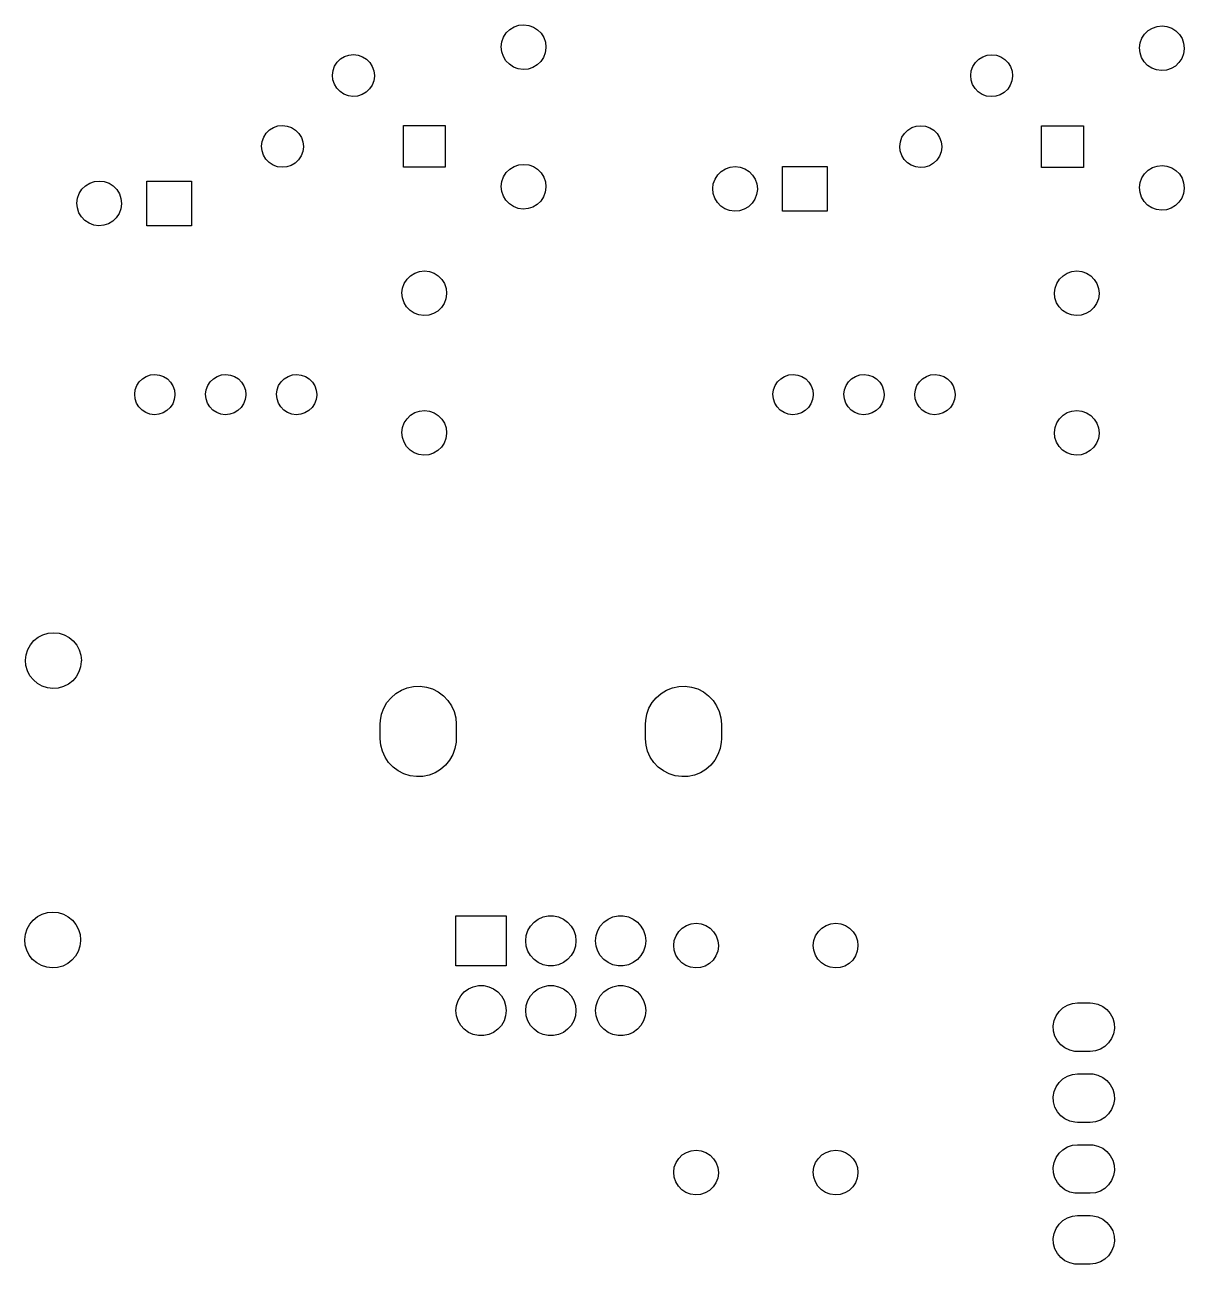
# Model space of a CAD drawing. Extents: x 87 to 132, y -228 to -49.
# Drawn here: x 90.34 to 131.86, y -184.38 to -139.99 of the extents above; entities that cross this region are included whole.
import ezdxf

# ---------------------------------------------------------------- set-up
doc = ezdxf.new("R2010")
doc.units = 0
doc.layers.add('BLACK', color=7, linetype='CONTINUOUS')

msp = doc.modelspace()

# ---------------------------------------------------------------- linework, layer by layer
at = {"layer": 'BLACK', "linetype": 'CONTINUOUS'}
for p, q in [((107.487, -140.432), (107.584, -140.282)), ((107.584, -140.282), (107.711, -140.158)), ((107.711, -140.158), (107.863, -140.064)), ((107.863, -140.064), (108.032, -140.007)), ((108.032, -140.007), (108.21, -139.988)), ((108.21, -139.988), (108.387, -140.009)), ((108.387, -140.009), (108.555, -140.069)), ((108.555, -140.069), (108.705, -140.165)), ((108.705, -140.165), (108.831, -140.291)), ((108.831, -140.291), (108.925, -140.442)), ((130.444, -140.322), (130.571, -140.198)), ((130.571, -140.198), (130.723, -140.104)), ((130.723, -140.104), (130.892, -140.047)), ((130.892, -140.047), (131.07, -140.028)), ((131.07, -140.028), (131.247, -140.049)), ((131.247, -140.049), (131.415, -140.109)), ((131.415, -140.109), (131.565, -140.205)), ((131.565, -140.205), (131.691, -140.331)), ((107.404, -140.777), (107.426, -140.6)), ((107.426, -140.6), (107.487, -140.432)), ((108.925, -140.442), (108.984, -140.611)), ((108.984, -140.611), (109.004, -140.788)), ((130.264, -140.817), (130.286, -140.64)), ((130.286, -140.64), (130.347, -140.472)), ((130.347, -140.472), (130.444, -140.322)), ((131.691, -140.331), (131.785, -140.482)), ((131.785, -140.482), (131.844, -140.651)), ((131.844, -140.651), (131.864, -140.828)), ((101.646, -141.213), (101.789, -141.125)), ((101.789, -141.125), (101.947, -141.071)), ((101.947, -141.071), (102.113, -141.054)), ((102.113, -141.054), (102.279, -141.074)), ((102.279, -141.074), (102.437, -141.13)), ((102.437, -141.13), (102.578, -141.219)), ((107.421, -140.954), (107.404, -140.777)), ((107.478, -141.124), (107.421, -140.954)), ((107.57, -141.276), (107.478, -141.124)), ((108.916, -141.154), (108.817, -141.302)), ((108.979, -140.987), (108.916, -141.154)), ((109.004, -140.81), (108.979, -140.987)), ((109.004, -140.788), (109.004, -140.81)), ((124.506, -141.221), (124.649, -141.133)), ((124.649, -141.133), (124.807, -141.079)), ((124.807, -141.079), (124.973, -141.062)), ((124.973, -141.062), (125.139, -141.082)), ((125.139, -141.082), (125.297, -141.138)), ((125.297, -141.138), (125.438, -141.227)), ((130.281, -140.994), (130.264, -140.817)), ((130.338, -141.164), (130.281, -140.994)), ((130.43, -141.316), (130.338, -141.164)), ((131.839, -141.027), (131.776, -141.194)), ((131.864, -140.85), (131.839, -141.027)), ((131.864, -140.828), (131.864, -140.85)), ((101.379, -141.628), (101.436, -141.471)), ((101.436, -141.471), (101.527, -141.33)), ((101.527, -141.33), (101.646, -141.213)), ((102.578, -141.219), (102.696, -141.338)), ((102.696, -141.338), (102.784, -141.48)), ((102.784, -141.48), (102.839, -141.638)), ((107.694, -141.404), (107.57, -141.276)), ((107.843, -141.502), (107.694, -141.404)), ((108.01, -141.564), (107.843, -141.502)), ((108.187, -141.588), (108.01, -141.564)), ((108.365, -141.572), (108.187, -141.588)), ((108.534, -141.517), (108.365, -141.572)), ((108.688, -141.425), (108.534, -141.517)), ((108.817, -141.302), (108.688, -141.425)), ((124.239, -141.636), (124.296, -141.479)), ((124.296, -141.479), (124.387, -141.338)), ((124.387, -141.338), (124.506, -141.221)), ((125.438, -141.227), (125.556, -141.346)), ((125.556, -141.346), (125.644, -141.488)), ((125.644, -141.488), (125.699, -141.646)), ((130.554, -141.444), (130.43, -141.316)), ((130.703, -141.542), (130.554, -141.444)), ((130.87, -141.604), (130.703, -141.542)), ((131.047, -141.628), (130.87, -141.604)), ((131.225, -141.612), (131.047, -141.628)), ((131.394, -141.557), (131.225, -141.612)), ((131.548, -141.465), (131.394, -141.557)), ((131.677, -141.342), (131.548, -141.465)), ((131.776, -141.194), (131.677, -141.342)), ((101.358, -141.794), (101.379, -141.628)), ((101.374, -141.96), (101.358, -141.794)), ((101.427, -142.119), (101.374, -141.96)), ((102.834, -141.991), (102.775, -142.147)), ((102.858, -141.825), (102.834, -141.991)), ((102.839, -141.638), (102.858, -141.804)), ((102.858, -141.804), (102.858, -141.825)), ((124.218, -141.802), (124.239, -141.636)), ((124.234, -141.968), (124.218, -141.802)), ((124.287, -142.127), (124.234, -141.968)), ((125.694, -141.999), (125.635, -142.155)), ((125.718, -141.833), (125.694, -141.999)), ((125.699, -141.646), (125.718, -141.812)), ((125.718, -141.812), (125.718, -141.833)), ((101.514, -142.262), (101.427, -142.119)), ((101.63, -142.382), (101.514, -142.262)), ((101.77, -142.473), (101.63, -142.382)), ((101.927, -142.532), (101.77, -142.473)), ((102.418, -142.487), (102.259, -142.539)), ((102.561, -142.401), (102.418, -142.487)), ((102.683, -142.286), (102.561, -142.401)), ((102.775, -142.147), (102.683, -142.286)), ((124.374, -142.27), (124.287, -142.127)), ((124.49, -142.39), (124.374, -142.27)), ((124.63, -142.481), (124.49, -142.39)), ((124.787, -142.54), (124.63, -142.481)), ((125.278, -142.495), (125.119, -142.547)), ((125.421, -142.409), (125.278, -142.495)), ((125.543, -142.294), (125.421, -142.409)), ((125.635, -142.155), (125.543, -142.294)), ((102.092, -142.554), (101.927, -142.532)), ((102.259, -142.539), (102.092, -142.554)), ((124.952, -142.562), (124.787, -142.54)), ((125.119, -142.547), (124.952, -142.562)), ((98.9868, -143.87), (99.1063, -143.753)), ((99.1063, -143.753), (99.2487, -143.665)), ((99.2487, -143.665), (99.4069, -143.611)), ((99.4069, -143.611), (99.5732, -143.594)), ((99.5732, -143.594), (99.7393, -143.614)), ((99.7393, -143.614), (99.8968, -143.67)), ((99.8968, -143.67), (100.038, -143.759)), ((100.038, -143.759), (100.156, -143.878)), ((103.898, -145.094), (103.898, -143.594)), ((103.898, -143.594), (105.398, -143.594)), ((105.398, -143.594), (105.398, -145.094)), ((121.847, -143.878), (121.966, -143.761)), ((121.966, -143.761), (122.109, -143.673)), ((122.109, -143.673), (122.267, -143.619)), ((122.267, -143.619), (122.433, -143.602)), ((122.433, -143.602), (122.599, -143.622)), ((122.599, -143.622), (122.757, -143.678)), ((122.757, -143.678), (122.898, -143.767)), ((122.898, -143.767), (123.016, -143.886)), ((126.758, -145.102), (126.758, -143.602)), ((126.758, -143.602), (128.258, -143.602)), ((128.258, -143.602), (128.258, -145.102)), ((98.8181, -144.334), (98.839, -144.168)), ((98.839, -144.168), (98.8962, -144.011)), ((98.8962, -144.011), (98.9868, -143.87)), ((100.156, -143.878), (100.244, -144.02)), ((100.244, -144.02), (100.299, -144.178)), ((100.299, -144.178), (100.318, -144.344)), ((121.678, -144.342), (121.699, -144.176)), ((121.699, -144.176), (121.756, -144.019)), ((121.756, -144.019), (121.847, -143.878)), ((123.016, -143.886), (123.104, -144.028)), ((123.104, -144.028), (123.159, -144.186)), ((123.159, -144.186), (123.178, -144.352)), ((98.8344, -144.5), (98.8181, -144.334)), ((98.8872, -144.659), (98.8344, -144.5)), ((98.9738, -144.802), (98.8872, -144.659)), ((100.235, -144.687), (100.143, -144.826)), ((100.294, -144.531), (100.235, -144.687)), ((100.318, -144.365), (100.294, -144.531)), ((100.318, -144.344), (100.318, -144.365)), ((121.694, -144.508), (121.678, -144.342)), ((121.747, -144.667), (121.694, -144.508)), ((121.834, -144.81), (121.747, -144.667)), ((123.095, -144.695), (123.003, -144.834)), ((123.154, -144.539), (123.095, -144.695)), ((123.178, -144.373), (123.154, -144.539)), ((123.178, -144.352), (123.178, -144.373)), ((99.0899, -144.922), (98.9738, -144.802)), ((99.2298, -145.013), (99.0899, -144.922)), ((99.3866, -145.072), (99.2298, -145.013)), ((99.5523, -145.094), (99.3866, -145.072)), ((99.7188, -145.079), (99.5523, -145.094)), ((99.8778, -145.027), (99.7188, -145.079)), ((100.021, -144.941), (99.8778, -145.027)), ((100.143, -144.826), (100.021, -144.941)), ((105.398, -145.094), (103.898, -145.094)), ((107.584, -145.282), (107.711, -145.158)), ((107.711, -145.158), (107.863, -145.064)), ((107.863, -145.064), (108.032, -145.007)), ((108.032, -145.007), (108.21, -144.988)), ((108.21, -144.988), (108.387, -145.009)), ((108.387, -145.009), (108.555, -145.069)), ((108.555, -145.069), (108.705, -145.165)), ((108.705, -145.165), (108.831, -145.291)), ((115.284, -145.238), (115.436, -145.144)), ((115.436, -145.144), (115.605, -145.087)), ((115.605, -145.087), (115.782, -145.068)), ((115.782, -145.068), (115.959, -145.089)), ((115.959, -145.089), (116.127, -145.149)), ((116.127, -145.149), (116.278, -145.245)), ((117.476, -146.668), (117.476, -145.068)), ((117.476, -145.068), (119.076, -145.068)), ((119.076, -145.068), (119.076, -146.668)), ((121.95, -144.93), (121.834, -144.81)), ((122.09, -145.021), (121.95, -144.93)), ((122.247, -145.08), (122.09, -145.021)), ((122.412, -145.102), (122.247, -145.08)), ((122.579, -145.087), (122.412, -145.102)), ((122.738, -145.035), (122.579, -145.087)), ((122.881, -144.949), (122.738, -145.035)), ((123.003, -144.834), (122.881, -144.949)), ((128.258, -145.102), (126.758, -145.102)), ((130.571, -145.198), (130.723, -145.104)), ((130.723, -145.104), (130.892, -145.047)), ((130.892, -145.047), (131.07, -145.028)), ((131.07, -145.028), (131.247, -145.049)), ((131.247, -145.049), (131.415, -145.109)), ((131.415, -145.109), (131.565, -145.205)), ((92.6634, -145.66), (92.8322, -145.603)), ((92.8322, -145.603), (93.0096, -145.584)), ((93.0096, -145.584), (93.1867, -145.605)), ((93.1867, -145.605), (93.3547, -145.665)), ((94.704, -147.184), (94.704, -145.584)), ((94.704, -145.584), (96.304, -145.584)), ((96.304, -145.584), (96.304, -147.184)), ((107.404, -145.777), (107.426, -145.6)), ((107.426, -145.6), (107.487, -145.432)), ((107.487, -145.432), (107.584, -145.282)), ((108.831, -145.291), (108.925, -145.442)), ((108.925, -145.442), (108.984, -145.611)), ((108.984, -145.611), (109.004, -145.788)), ((114.999, -145.68), (115.06, -145.512)), ((115.06, -145.512), (115.156, -145.362)), ((115.156, -145.362), (115.284, -145.238)), ((116.278, -145.245), (116.403, -145.371)), ((116.403, -145.371), (116.498, -145.522)), ((116.498, -145.522), (116.556, -145.691)), ((130.286, -145.64), (130.347, -145.472)), ((130.347, -145.472), (130.444, -145.322)), ((130.444, -145.322), (130.571, -145.198)), ((131.565, -145.205), (131.691, -145.331)), ((131.691, -145.331), (131.785, -145.482)), ((131.785, -145.482), (131.844, -145.651)), ((92.2264, -146.196), (92.2874, -146.028)), ((92.2874, -146.028), (92.384, -145.878)), ((92.384, -145.878), (92.5115, -145.754)), ((92.5115, -145.754), (92.6634, -145.66)), ((93.3547, -145.665), (93.5053, -145.761)), ((93.5053, -145.761), (93.631, -145.887)), ((93.631, -145.887), (93.7255, -146.038)), ((93.7255, -146.038), (93.7841, -146.207)), ((107.421, -145.954), (107.404, -145.777)), ((107.478, -146.124), (107.421, -145.954)), ((108.979, -145.987), (108.916, -146.154)), ((109.004, -145.81), (108.979, -145.987)), ((109.004, -145.788), (109.004, -145.81)), ((114.976, -145.857), (114.999, -145.68)), ((114.994, -146.034), (114.976, -145.857)), ((115.05, -146.204), (114.994, -146.034)), ((116.576, -145.89), (116.551, -146.067)), ((116.556, -145.691), (116.576, -145.868)), ((116.576, -145.868), (116.576, -145.89)), ((130.264, -145.817), (130.286, -145.64)), ((130.281, -145.994), (130.264, -145.817)), ((130.338, -146.164), (130.281, -145.994)), ((131.839, -146.027), (131.776, -146.194)), ((131.864, -145.85), (131.839, -146.027)), ((131.844, -145.651), (131.864, -145.828)), ((131.864, -145.828), (131.864, -145.85)), ((92.2041, -146.373), (92.2264, -146.196)), ((92.2215, -146.55), (92.2041, -146.373)), ((93.8037, -146.406), (93.7789, -146.583)), ((93.7841, -146.207), (93.804, -146.384)), ((93.804, -146.384), (93.8037, -146.406)), ((107.57, -146.276), (107.478, -146.124)), ((107.694, -146.404), (107.57, -146.276)), ((107.843, -146.502), (107.694, -146.404)), ((108.01, -146.564), (107.843, -146.502)), ((108.688, -146.425), (108.534, -146.517)), ((108.817, -146.302), (108.688, -146.425)), ((108.916, -146.154), (108.817, -146.302)), ((115.143, -146.356), (115.05, -146.204)), ((115.266, -146.484), (115.143, -146.356)), ((115.416, -146.582), (115.266, -146.484)), ((116.26, -146.505), (116.107, -146.597)), ((116.389, -146.382), (116.26, -146.505)), ((116.488, -146.234), (116.389, -146.382)), ((116.551, -146.067), (116.488, -146.234)), ((130.43, -146.316), (130.338, -146.164)), ((130.554, -146.444), (130.43, -146.316)), ((130.703, -146.542), (130.554, -146.444)), ((131.548, -146.465), (131.394, -146.557)), ((131.677, -146.342), (131.548, -146.465)), ((131.776, -146.194), (131.677, -146.342)), ((92.2778, -146.72), (92.2215, -146.55)), ((92.3702, -146.872), (92.2778, -146.72)), ((92.4941, -147), (92.3702, -146.872)), ((93.6168, -146.898), (93.4877, -147.021)), ((93.7155, -146.75), (93.6168, -146.898)), ((93.7789, -146.583), (93.7155, -146.75)), ((108.187, -146.588), (108.01, -146.564)), ((108.365, -146.572), (108.187, -146.588)), ((108.534, -146.517), (108.365, -146.572)), ((115.583, -146.644), (115.416, -146.582)), ((115.76, -146.668), (115.583, -146.644)), ((115.937, -146.652), (115.76, -146.668)), ((116.107, -146.597), (115.937, -146.652)), ((119.076, -146.668), (117.476, -146.668)), ((130.87, -146.604), (130.703, -146.542)), ((131.047, -146.628), (130.87, -146.604)), ((131.225, -146.612), (131.047, -146.628)), ((131.394, -146.557), (131.225, -146.612)), ((92.6433, -147.098), (92.4941, -147)), ((92.8105, -147.16), (92.6433, -147.098)), ((92.9872, -147.184), (92.8105, -147.16)), ((93.1649, -147.168), (92.9872, -147.184)), ((93.3345, -147.113), (93.1649, -147.168)), ((93.4877, -147.021), (93.3345, -147.113)), ((96.304, -147.184), (94.704, -147.184)), ((103.931, -149.25), (104.028, -149.1)), ((104.028, -149.1), (104.155, -148.976)), ((104.155, -148.976), (104.307, -148.882)), ((104.307, -148.882), (104.476, -148.825)), ((104.476, -148.825), (104.654, -148.806)), ((104.654, -148.806), (104.831, -148.827)), ((104.831, -148.827), (104.999, -148.887)), ((104.999, -148.887), (105.149, -148.983)), ((105.149, -148.983), (105.275, -149.109)), ((105.275, -149.109), (105.369, -149.26)), ((127.299, -149.25), (127.396, -149.1)), ((127.396, -149.1), (127.523, -148.976)), ((127.523, -148.976), (127.675, -148.882)), ((127.675, -148.882), (127.844, -148.825)), ((127.844, -148.825), (128.022, -148.806)), ((128.022, -148.806), (128.199, -148.827)), ((128.199, -148.827), (128.367, -148.887)), ((128.367, -148.887), (128.517, -148.983)), ((128.517, -148.983), (128.643, -149.109)), ((128.643, -149.109), (128.737, -149.26)), ((103.848, -149.595), (103.87, -149.418)), ((103.865, -149.772), (103.848, -149.595)), ((103.87, -149.418), (103.931, -149.25)), ((105.369, -149.26), (105.428, -149.429)), ((105.428, -149.429), (105.448, -149.606)), ((105.448, -149.606), (105.448, -149.628)), ((127.216, -149.595), (127.238, -149.418)), ((127.233, -149.772), (127.216, -149.595)), ((127.238, -149.418), (127.299, -149.25)), ((128.737, -149.26), (128.796, -149.429)), ((128.796, -149.429), (128.816, -149.606)), ((128.816, -149.606), (128.816, -149.628)), ((103.922, -149.942), (103.865, -149.772)), ((104.014, -150.094), (103.922, -149.942)), ((105.36, -149.972), (105.261, -150.12)), ((105.423, -149.805), (105.36, -149.972)), ((105.448, -149.628), (105.423, -149.805)), ((127.29, -149.942), (127.233, -149.772)), ((127.382, -150.094), (127.29, -149.942)), ((128.728, -149.972), (128.629, -150.12)), ((128.791, -149.805), (128.728, -149.972)), ((128.816, -149.628), (128.791, -149.805)), ((104.138, -150.222), (104.014, -150.094)), ((104.287, -150.32), (104.138, -150.222)), ((104.454, -150.382), (104.287, -150.32)), ((104.631, -150.406), (104.454, -150.382)), ((104.809, -150.39), (104.631, -150.406)), ((104.978, -150.335), (104.809, -150.39)), ((105.132, -150.243), (104.978, -150.335)), ((105.261, -150.12), (105.132, -150.243)), ((127.506, -150.222), (127.382, -150.094)), ((127.655, -150.32), (127.506, -150.222)), ((127.822, -150.382), (127.655, -150.32)), ((127.999, -150.406), (127.822, -150.382)), ((128.177, -150.39), (127.999, -150.406)), ((128.346, -150.335), (128.177, -150.39)), ((128.5, -150.243), (128.346, -150.335)), ((128.629, -150.12), (128.5, -150.243)), ((94.438, -152.779), (94.5527, -152.667)), ((94.5527, -152.667), (94.6894, -152.583)), ((94.6894, -152.583), (94.8414, -152.531)), ((94.8414, -152.531), (95.001, -152.514)), ((95.001, -152.514), (95.1604, -152.533)), ((95.1604, -152.533), (95.3116, -152.587)), ((95.3116, -152.587), (95.4472, -152.673)), ((95.4472, -152.673), (95.5603, -152.787)), ((96.978, -152.779), (97.0927, -152.667)), ((97.0927, -152.667), (97.2294, -152.583)), ((97.2294, -152.583), (97.3814, -152.531)), ((97.3814, -152.531), (97.541, -152.514)), ((97.541, -152.514), (97.7004, -152.533)), ((97.7004, -152.533), (97.8516, -152.587)), ((97.8516, -152.587), (97.9872, -152.673)), ((97.9872, -152.673), (98.1003, -152.787)), ((99.518, -152.779), (99.6327, -152.667)), ((99.6327, -152.667), (99.7694, -152.583)), ((99.7694, -152.583), (99.9214, -152.531)), ((99.9214, -152.531), (100.081, -152.514)), ((100.081, -152.514), (100.24, -152.533)), ((100.24, -152.533), (100.392, -152.587)), ((100.392, -152.587), (100.527, -152.673)), ((100.527, -152.673), (100.64, -152.787)), ((117.298, -152.779), (117.413, -152.667)), ((117.413, -152.667), (117.549, -152.583)), ((117.549, -152.583), (117.701, -152.531)), ((117.701, -152.531), (117.861, -152.514)), ((117.861, -152.514), (118.02, -152.533)), ((118.02, -152.533), (118.172, -152.587)), ((118.172, -152.587), (118.307, -152.673)), ((118.307, -152.673), (118.42, -152.787)), ((119.838, -152.779), (119.953, -152.667)), ((119.953, -152.667), (120.089, -152.583)), ((120.089, -152.583), (120.241, -152.531)), ((120.241, -152.531), (120.401, -152.514)), ((120.401, -152.514), (120.56, -152.533)), ((120.56, -152.533), (120.712, -152.587)), ((120.712, -152.587), (120.847, -152.673)), ((120.847, -152.673), (120.96, -152.787)), ((122.378, -152.779), (122.493, -152.667)), ((122.493, -152.667), (122.629, -152.583)), ((122.629, -152.583), (122.781, -152.531)), ((122.781, -152.531), (122.941, -152.514)), ((122.941, -152.514), (123.1, -152.533)), ((123.1, -152.533), (123.252, -152.587)), ((123.252, -152.587), (123.387, -152.673)), ((123.387, -152.673), (123.5, -152.787)), ((94.2761, -153.224), (94.2962, -153.065)), ((94.2962, -153.065), (94.3511, -152.914)), ((94.3511, -152.914), (94.438, -152.779)), ((95.5603, -152.787), (95.6453, -152.923)), ((95.6453, -152.923), (95.6981, -153.074)), ((95.6981, -153.074), (95.716, -153.234)), ((96.8161, -153.224), (96.8362, -153.065)), ((96.8362, -153.065), (96.8911, -152.914)), ((96.8911, -152.914), (96.978, -152.779)), ((98.1003, -152.787), (98.1853, -152.923)), ((98.1853, -152.923), (98.2381, -153.074)), ((98.2381, -153.074), (98.256, -153.234)), ((99.3561, -153.224), (99.3762, -153.065)), ((99.3762, -153.065), (99.4311, -152.914)), ((99.4311, -152.914), (99.518, -152.779)), ((100.64, -152.787), (100.725, -152.923)), ((100.725, -152.923), (100.778, -153.074)), ((100.778, -153.074), (100.796, -153.234)), ((117.136, -153.224), (117.156, -153.065)), ((117.156, -153.065), (117.211, -152.914)), ((117.211, -152.914), (117.298, -152.779)), ((118.42, -152.787), (118.505, -152.923)), ((118.505, -152.923), (118.558, -153.074)), ((118.558, -153.074), (118.576, -153.234)), ((119.676, -153.224), (119.696, -153.065)), ((119.696, -153.065), (119.751, -152.914)), ((119.751, -152.914), (119.838, -152.779)), ((120.96, -152.787), (121.045, -152.923)), ((121.045, -152.923), (121.098, -153.074)), ((121.098, -153.074), (121.116, -153.234)), ((122.216, -153.224), (122.236, -153.065)), ((122.236, -153.065), (122.291, -152.914)), ((122.291, -152.914), (122.378, -152.779)), ((123.5, -152.787), (123.585, -152.923)), ((123.585, -152.923), (123.638, -153.074)), ((123.638, -153.074), (123.656, -153.234)), ((94.2917, -153.384), (94.2761, -153.224)), ((94.3424, -153.536), (94.2917, -153.384)), ((94.4256, -153.673), (94.3424, -153.536)), ((95.6364, -153.563), (95.5476, -153.697)), ((95.6934, -153.413), (95.6364, -153.563)), ((95.7157, -153.254), (95.6934, -153.413)), ((95.716, -153.234), (95.7157, -153.254)), ((96.8317, -153.384), (96.8161, -153.224)), ((96.8824, -153.536), (96.8317, -153.384)), ((96.9656, -153.673), (96.8824, -153.536)), ((98.1764, -153.563), (98.0876, -153.697)), ((98.2334, -153.413), (98.1764, -153.563)), ((98.2557, -153.254), (98.2334, -153.413)), ((98.256, -153.234), (98.2557, -153.254)), ((99.3717, -153.384), (99.3561, -153.224)), ((99.4224, -153.536), (99.3717, -153.384)), ((99.5056, -153.673), (99.4224, -153.536)), ((100.716, -153.563), (100.628, -153.697)), ((100.773, -153.413), (100.716, -153.563)), ((100.796, -153.254), (100.773, -153.413)), ((100.796, -153.234), (100.796, -153.254)), ((117.152, -153.384), (117.136, -153.224)), ((117.202, -153.536), (117.152, -153.384)), ((117.286, -153.673), (117.202, -153.536)), ((118.496, -153.563), (118.408, -153.697)), ((118.553, -153.413), (118.496, -153.563)), ((118.576, -153.254), (118.553, -153.413)), ((118.576, -153.234), (118.576, -153.254)), ((119.692, -153.384), (119.676, -153.224)), ((119.742, -153.536), (119.692, -153.384)), ((119.826, -153.673), (119.742, -153.536)), ((121.036, -153.563), (120.948, -153.697)), ((121.093, -153.413), (121.036, -153.563)), ((121.116, -153.254), (121.093, -153.413)), ((121.116, -153.234), (121.116, -153.254)), ((122.232, -153.384), (122.216, -153.224)), ((122.282, -153.536), (122.232, -153.384)), ((122.366, -153.673), (122.282, -153.536)), ((123.576, -153.563), (123.488, -153.697)), ((123.633, -153.413), (123.576, -153.563)), ((123.656, -153.254), (123.633, -153.413)), ((123.656, -153.234), (123.656, -153.254)), ((94.5371, -153.789), (94.4256, -153.673)), ((94.6714, -153.877), (94.5371, -153.789)), ((94.8218, -153.933), (94.6714, -153.877)), ((94.9809, -153.954), (94.8218, -153.933)), ((95.1408, -153.939), (94.9809, -153.954)), ((95.2934, -153.89), (95.1408, -153.939)), ((95.4313, -153.808), (95.2934, -153.89)), ((95.5476, -153.697), (95.4313, -153.808)), ((97.0771, -153.789), (96.9656, -153.673)), ((97.2114, -153.877), (97.0771, -153.789)), ((97.3618, -153.933), (97.2114, -153.877)), ((97.5209, -153.954), (97.3618, -153.933)), ((97.6808, -153.939), (97.5209, -153.954)), ((97.8334, -153.89), (97.6808, -153.939)), ((97.9713, -153.808), (97.8334, -153.89)), ((98.0876, -153.697), (97.9713, -153.808)), ((99.6171, -153.789), (99.5056, -153.673)), ((99.7514, -153.877), (99.6171, -153.789)), ((99.9018, -153.933), (99.7514, -153.877)), ((100.061, -153.954), (99.9018, -153.933)), ((100.221, -153.939), (100.061, -153.954)), ((100.373, -153.89), (100.221, -153.939)), ((100.511, -153.808), (100.373, -153.89)), ((100.628, -153.697), (100.511, -153.808)), ((104.028, -154.1), (104.155, -153.976)), ((104.155, -153.976), (104.307, -153.882)), ((104.307, -153.882), (104.476, -153.825)), ((104.476, -153.825), (104.654, -153.806)), ((104.654, -153.806), (104.831, -153.827)), ((104.831, -153.827), (104.999, -153.887)), ((104.999, -153.887), (105.149, -153.983)), ((105.149, -153.983), (105.275, -154.109)), ((117.397, -153.789), (117.286, -153.673)), ((117.531, -153.877), (117.397, -153.789)), ((117.682, -153.933), (117.531, -153.877)), ((117.841, -153.954), (117.682, -153.933)), ((118.001, -153.939), (117.841, -153.954)), ((118.153, -153.89), (118.001, -153.939)), ((118.291, -153.808), (118.153, -153.89)), ((118.408, -153.697), (118.291, -153.808)), ((119.937, -153.789), (119.826, -153.673)), ((120.071, -153.877), (119.937, -153.789)), ((120.222, -153.933), (120.071, -153.877)), ((120.381, -153.954), (120.222, -153.933)), ((120.541, -153.939), (120.381, -153.954)), ((120.693, -153.89), (120.541, -153.939)), ((120.831, -153.808), (120.693, -153.89)), ((120.948, -153.697), (120.831, -153.808)), ((122.477, -153.789), (122.366, -153.673)), ((122.611, -153.877), (122.477, -153.789)), ((122.762, -153.933), (122.611, -153.877)), ((122.921, -153.954), (122.762, -153.933)), ((123.081, -153.939), (122.921, -153.954)), ((123.233, -153.89), (123.081, -153.939)), ((123.371, -153.808), (123.233, -153.89)), ((123.488, -153.697), (123.371, -153.808)), ((127.396, -154.1), (127.523, -153.976)), ((127.523, -153.976), (127.675, -153.882)), ((127.675, -153.882), (127.844, -153.825)), ((127.844, -153.825), (128.022, -153.806)), ((128.022, -153.806), (128.199, -153.827)), ((128.199, -153.827), (128.367, -153.887)), ((128.367, -153.887), (128.517, -153.983)), ((128.517, -153.983), (128.643, -154.109)), ((103.848, -154.595), (103.87, -154.418)), ((103.87, -154.418), (103.931, -154.25)), ((103.931, -154.25), (104.028, -154.1)), ((105.275, -154.109), (105.369, -154.26)), ((105.369, -154.26), (105.428, -154.429)), ((105.428, -154.429), (105.448, -154.606)), ((127.216, -154.595), (127.238, -154.418)), ((127.238, -154.418), (127.299, -154.25)), ((127.299, -154.25), (127.396, -154.1)), ((128.643, -154.109), (128.737, -154.26)), ((128.737, -154.26), (128.796, -154.429)), ((128.796, -154.429), (128.816, -154.606)), ((103.865, -154.772), (103.848, -154.595)), ((103.922, -154.942), (103.865, -154.772)), ((104.014, -155.094), (103.922, -154.942)), ((105.423, -154.805), (105.36, -154.972)), ((105.448, -154.628), (105.423, -154.805)), ((105.448, -154.606), (105.448, -154.628)), ((127.233, -154.772), (127.216, -154.595)), ((127.29, -154.942), (127.233, -154.772)), ((127.382, -155.094), (127.29, -154.942)), ((128.791, -154.805), (128.728, -154.972)), ((128.816, -154.628), (128.791, -154.805)), ((128.816, -154.606), (128.816, -154.628)), ((104.138, -155.222), (104.014, -155.094)), ((104.287, -155.32), (104.138, -155.222)), ((104.454, -155.382), (104.287, -155.32)), ((104.631, -155.406), (104.454, -155.382)), ((104.978, -155.335), (104.809, -155.39)), ((105.132, -155.243), (104.978, -155.335)), ((105.261, -155.12), (105.132, -155.243)), ((105.36, -154.972), (105.261, -155.12)), ((127.506, -155.222), (127.382, -155.094)), ((127.655, -155.32), (127.506, -155.222)), ((127.822, -155.382), (127.655, -155.32)), ((127.999, -155.406), (127.822, -155.382)), ((128.346, -155.335), (128.177, -155.39)), ((128.5, -155.243), (128.346, -155.335)), ((128.629, -155.12), (128.5, -155.243)), ((128.728, -154.972), (128.629, -155.12)), ((104.809, -155.39), (104.631, -155.406)), ((128.177, -155.39), (127.999, -155.406)), ((90.5387, -162.198), (90.6641, -162.049)), ((90.6641, -162.049), (90.8162, -161.926)), ((90.8162, -161.926), (90.9892, -161.836)), ((90.9892, -161.836), (91.1764, -161.781)), ((91.1764, -161.781), (91.3708, -161.763)), ((91.3708, -161.763), (91.5649, -161.784)), ((91.5649, -161.784), (91.7513, -161.841)), ((91.7513, -161.841), (91.923, -161.934)), ((91.923, -161.934), (92.0734, -162.059)), ((90.3857, -162.555), (90.4447, -162.369)), ((90.4447, -162.369), (90.5387, -162.198)), ((92.0734, -162.059), (92.1967, -162.21)), ((92.1967, -162.21), (92.2883, -162.382)), ((92.2883, -162.382), (92.3448, -162.569)), ((90.3639, -162.749), (90.3857, -162.555)), ((90.3802, -162.944), (90.3639, -162.749)), ((92.3634, -162.791), (92.3389, -162.985)), ((92.3448, -162.569), (92.3638, -162.763)), ((92.3638, -162.763), (92.3634, -162.791)), ((90.434, -163.131), (90.3802, -162.944)), ((90.5232, -163.305), (90.434, -163.131)), ((90.6445, -163.458), (90.5232, -163.305)), ((92.1809, -163.34), (92.0534, -163.487)), ((92.2773, -163.17), (92.1809, -163.34)), ((92.3389, -162.985), (92.2773, -163.17)), ((90.7931, -163.584), (90.6445, -163.458)), ((90.9635, -163.68), (90.7931, -163.584)), ((91.1491, -163.74), (90.9635, -163.68)), ((91.3429, -163.763), (91.1491, -163.74)), ((91.5374, -163.748), (91.3429, -163.763)), ((91.7254, -163.696), (91.5374, -163.748)), ((91.8996, -163.608), (91.7254, -163.696)), ((92.0534, -163.487), (91.8996, -163.608)), ((103.629, -163.941), (103.825, -163.822)), ((103.825, -163.822), (104.039, -163.737)), ((104.039, -163.737), (104.264, -163.69)), ((104.264, -163.69), (104.494, -163.682)), ((104.494, -163.682), (104.722, -163.712)), ((104.722, -163.712), (104.942, -163.78)), ((104.942, -163.78), (105.147, -163.884)), ((113.129, -163.941), (113.325, -163.822)), ((113.325, -163.822), (113.539, -163.737)), ((113.539, -163.737), (113.764, -163.69)), ((113.764, -163.69), (113.994, -163.682)), ((113.994, -163.682), (114.222, -163.712)), ((114.222, -163.712), (114.442, -163.78)), ((114.442, -163.78), (114.647, -163.884)), ((103.309, -164.27), (103.455, -164.092)), ((103.455, -164.092), (103.629, -163.941)), ((105.147, -163.884), (105.331, -164.021)), ((105.331, -164.021), (105.49, -164.188)), ((105.49, -164.188), (105.618, -164.379)), ((112.809, -164.27), (112.955, -164.092)), ((112.955, -164.092), (113.129, -163.941)), ((114.647, -163.884), (114.831, -164.021)), ((114.831, -164.021), (114.99, -164.188)), ((114.99, -164.188), (115.118, -164.379)), ((103.076, -164.912), (103.117, -164.686)), ((103.117, -164.686), (103.195, -164.47)), ((103.195, -164.47), (103.309, -164.27)), ((105.618, -164.379), (105.713, -164.588)), ((105.713, -164.588), (105.771, -164.811)), ((112.576, -164.912), (112.617, -164.686)), ((112.617, -164.686), (112.695, -164.47)), ((112.695, -164.47), (112.809, -164.27)), ((115.118, -164.379), (115.213, -164.588)), ((115.213, -164.588), (115.271, -164.811)), ((103.07, -165.04), (103.076, -164.912)), ((103.07, -165.56), (103.07, -165.04)), ((105.771, -164.811), (105.79, -165.04)), ((105.79, -165.04), (105.79, -165.56)), ((112.57, -165.04), (112.576, -164.912)), ((112.57, -165.56), (112.57, -165.04)), ((115.271, -164.811), (115.29, -165.04)), ((115.29, -165.04), (115.29, -165.56)), ((103.089, -165.789), (103.07, -165.56)), ((105.79, -165.56), (105.784, -165.688)), ((112.589, -165.789), (112.57, -165.56)), ((115.29, -165.56), (115.284, -165.688)), ((103.147, -166.012), (103.089, -165.789)), ((103.242, -166.221), (103.147, -166.012)), ((105.743, -165.914), (105.665, -166.13)), ((105.784, -165.688), (105.743, -165.914)), ((112.647, -166.012), (112.589, -165.789)), ((112.742, -166.221), (112.647, -166.012)), ((115.243, -165.914), (115.165, -166.13)), ((115.284, -165.688), (115.243, -165.914)), ((103.37, -166.412), (103.242, -166.221)), ((103.529, -166.579), (103.37, -166.412)), ((105.551, -166.33), (105.405, -166.508)), ((105.665, -166.13), (105.551, -166.33)), ((112.87, -166.412), (112.742, -166.221)), ((113.029, -166.579), (112.87, -166.412)), ((115.051, -166.33), (114.905, -166.508)), ((115.165, -166.13), (115.051, -166.33)), ((103.713, -166.716), (103.529, -166.579)), ((103.918, -166.82), (103.713, -166.716)), ((104.138, -166.888), (103.918, -166.82)), ((104.366, -166.918), (104.138, -166.888)), ((104.596, -166.91), (104.366, -166.918)), ((104.821, -166.863), (104.596, -166.91)), ((105.035, -166.778), (104.821, -166.863)), ((105.231, -166.659), (105.035, -166.778)), ((105.405, -166.508), (105.231, -166.659)), ((113.213, -166.716), (113.029, -166.579)), ((113.418, -166.82), (113.213, -166.716)), ((113.638, -166.888), (113.418, -166.82)), ((113.866, -166.918), (113.638, -166.888)), ((114.096, -166.91), (113.866, -166.918)), ((114.321, -166.863), (114.096, -166.91)), ((114.535, -166.778), (114.321, -166.863)), ((114.731, -166.659), (114.535, -166.778)), ((114.905, -166.508), (114.731, -166.659)), ((90.9638, -171.844), (91.151, -171.789)), ((91.151, -171.789), (91.3454, -171.771)), ((91.3454, -171.771), (91.5395, -171.791)), ((91.5395, -171.791), (91.7259, -171.849)), ((90.4193, -172.377), (90.5133, -172.206)), ((90.5133, -172.206), (90.6387, -172.056)), ((90.6387, -172.056), (90.7908, -171.934)), ((90.7908, -171.934), (90.9638, -171.844)), ((91.7259, -171.849), (91.8976, -171.942)), ((91.8976, -171.942), (92.048, -172.066)), ((92.048, -172.066), (92.1713, -172.217)), ((92.1713, -172.217), (92.2629, -172.39)), ((105.78, -173.7), (105.78, -171.9)), ((105.78, -171.9), (107.58, -171.9)), ((107.58, -171.9), (107.58, -173.7)), ((108.452, -172.271), (108.578, -172.131)), ((108.578, -172.131), (108.73, -172.021)), ((108.73, -172.021), (108.902, -171.944)), ((108.902, -171.944), (109.086, -171.905)), ((109.086, -171.905), (109.274, -171.905)), ((109.274, -171.905), (109.458, -171.944)), ((109.458, -171.944), (109.63, -172.021)), ((109.63, -172.021), (109.782, -172.131)), ((109.782, -172.131), (109.908, -172.271)), ((110.952, -172.271), (111.078, -172.131)), ((111.078, -172.131), (111.23, -172.021)), ((111.23, -172.021), (111.402, -171.944)), ((111.402, -171.944), (111.586, -171.905)), ((111.586, -171.905), (111.774, -171.905)), ((111.774, -171.905), (111.958, -171.944)), ((111.958, -171.944), (112.13, -172.021)), ((112.13, -172.021), (112.282, -172.131)), ((112.282, -172.131), (112.408, -172.271)), ((113.887, -172.344), (114.039, -172.25)), ((114.039, -172.25), (114.208, -172.193)), ((114.208, -172.193), (114.386, -172.174)), ((114.386, -172.174), (114.563, -172.195)), ((114.563, -172.195), (114.731, -172.255)), ((114.731, -172.255), (114.881, -172.351)), ((118.887, -172.344), (119.039, -172.25)), ((119.039, -172.25), (119.208, -172.193)), ((119.208, -172.193), (119.386, -172.174)), ((119.386, -172.174), (119.563, -172.195)), ((119.563, -172.195), (119.731, -172.255)), ((119.731, -172.255), (119.881, -172.351)), ((90.3385, -172.757), (90.3603, -172.563)), ((90.3603, -172.563), (90.4193, -172.377)), ((92.2629, -172.39), (92.3194, -172.577)), ((92.3194, -172.577), (92.3384, -172.771)), ((108.28, -172.8), (108.3, -172.613)), ((108.3, -172.613), (108.358, -172.434)), ((108.358, -172.434), (108.452, -172.271)), ((109.908, -172.271), (110.002, -172.434)), ((110.002, -172.434), (110.06, -172.613)), ((110.06, -172.613), (110.08, -172.8)), ((110.78, -172.8), (110.8, -172.613)), ((110.8, -172.613), (110.858, -172.434)), ((110.858, -172.434), (110.952, -172.271)), ((112.408, -172.271), (112.502, -172.434)), ((112.502, -172.434), (112.56, -172.613)), ((112.56, -172.613), (112.58, -172.8)), ((113.602, -172.786), (113.663, -172.618)), ((113.663, -172.618), (113.76, -172.468)), ((113.76, -172.468), (113.887, -172.344)), ((114.881, -172.351), (115.007, -172.477)), ((115.007, -172.477), (115.101, -172.628)), ((115.101, -172.628), (115.16, -172.797)), ((118.602, -172.786), (118.663, -172.618)), ((118.663, -172.618), (118.76, -172.468)), ((118.76, -172.468), (118.887, -172.344)), ((119.881, -172.351), (120.007, -172.477)), ((120.007, -172.477), (120.101, -172.628)), ((120.101, -172.628), (120.16, -172.797)), ((90.3548, -172.951), (90.3385, -172.757)), ((90.4086, -173.139), (90.3548, -172.951)), ((90.4978, -173.313), (90.4086, -173.139)), ((92.3135, -172.992), (92.2519, -173.178)), ((92.338, -172.799), (92.3135, -172.992)), ((92.3384, -172.771), (92.338, -172.799)), ((108.3, -172.987), (108.28, -172.8)), ((108.358, -173.166), (108.3, -172.987)), ((110.06, -172.987), (110.002, -173.166)), ((110.08, -172.8), (110.06, -172.987)), ((110.8, -172.987), (110.78, -172.8)), ((110.858, -173.166), (110.8, -172.987)), ((112.56, -172.987), (112.502, -173.166)), ((112.58, -172.8), (112.56, -172.987)), ((113.58, -172.963), (113.602, -172.786)), ((113.597, -173.14), (113.58, -172.963)), ((113.654, -173.31), (113.597, -173.14)), ((115.18, -172.996), (115.155, -173.173)), ((115.16, -172.797), (115.18, -172.974)), ((115.18, -172.974), (115.18, -172.996)), ((118.58, -172.963), (118.602, -172.786)), ((118.597, -173.14), (118.58, -172.963)), ((118.654, -173.31), (118.597, -173.14)), ((120.18, -172.996), (120.155, -173.173)), ((120.16, -172.797), (120.18, -172.974)), ((120.18, -172.974), (120.18, -172.996)), ((90.6191, -173.465), (90.4978, -173.313)), ((90.7677, -173.592), (90.6191, -173.465)), ((90.9381, -173.687), (90.7677, -173.592)), ((92.028, -173.495), (91.8742, -173.615)), ((92.1555, -173.347), (92.028, -173.495)), ((92.2519, -173.178), (92.1555, -173.347)), ((108.452, -173.329), (108.358, -173.166)), ((108.578, -173.469), (108.452, -173.329)), ((108.73, -173.579), (108.578, -173.469)), ((108.902, -173.656), (108.73, -173.579)), ((109.63, -173.579), (109.458, -173.656)), ((109.782, -173.469), (109.63, -173.579)), ((109.908, -173.329), (109.782, -173.469)), ((110.002, -173.166), (109.908, -173.329)), ((110.952, -173.329), (110.858, -173.166)), ((111.078, -173.469), (110.952, -173.329)), ((111.23, -173.579), (111.078, -173.469)), ((111.402, -173.656), (111.23, -173.579)), ((112.13, -173.579), (111.958, -173.656)), ((112.282, -173.469), (112.13, -173.579)), ((112.408, -173.329), (112.282, -173.469)), ((112.502, -173.166), (112.408, -173.329)), ((113.746, -173.462), (113.654, -173.31)), ((113.87, -173.59), (113.746, -173.462)), ((114.019, -173.688), (113.87, -173.59)), ((114.993, -173.488), (114.864, -173.611)), ((115.092, -173.34), (114.993, -173.488)), ((115.155, -173.173), (115.092, -173.34)), ((118.746, -173.462), (118.654, -173.31)), ((118.87, -173.59), (118.746, -173.462)), ((119.019, -173.688), (118.87, -173.59)), ((119.993, -173.488), (119.864, -173.611)), ((120.092, -173.34), (119.993, -173.488)), ((120.155, -173.173), (120.092, -173.34)), ((91.1237, -173.747), (90.9381, -173.687)), ((91.3175, -173.771), (91.1237, -173.747)), ((91.512, -173.756), (91.3175, -173.771)), ((91.7, -173.703), (91.512, -173.756)), ((91.8742, -173.615), (91.7, -173.703)), ((107.58, -173.7), (105.78, -173.7)), ((109.086, -173.695), (108.902, -173.656)), ((109.274, -173.695), (109.086, -173.695)), ((109.458, -173.656), (109.274, -173.695)), ((111.586, -173.695), (111.402, -173.656)), ((111.774, -173.695), (111.586, -173.695)), ((111.958, -173.656), (111.774, -173.695)), ((114.186, -173.75), (114.019, -173.688)), ((114.363, -173.774), (114.186, -173.75)), ((114.541, -173.758), (114.363, -173.774)), ((114.71, -173.703), (114.541, -173.758)), ((114.864, -173.611), (114.71, -173.703)), ((119.186, -173.75), (119.019, -173.688)), ((119.363, -173.774), (119.186, -173.75)), ((119.541, -173.758), (119.363, -173.774)), ((119.71, -173.703), (119.541, -173.758)), ((119.864, -173.611), (119.71, -173.703)), ((106.23, -174.521), (106.402, -174.444)), ((106.402, -174.444), (106.586, -174.405)), ((106.586, -174.405), (106.774, -174.405)), ((106.774, -174.405), (106.958, -174.444)), ((106.958, -174.444), (107.13, -174.521)), ((108.73, -174.521), (108.902, -174.444)), ((108.902, -174.444), (109.086, -174.405)), ((109.086, -174.405), (109.274, -174.405)), ((109.274, -174.405), (109.458, -174.444)), ((109.458, -174.444), (109.63, -174.521)), ((111.23, -174.521), (111.402, -174.444)), ((111.402, -174.444), (111.586, -174.405)), ((111.586, -174.405), (111.774, -174.405)), ((111.774, -174.405), (111.958, -174.444)), ((111.958, -174.444), (112.13, -174.521)), ((105.858, -174.934), (105.952, -174.771)), ((105.952, -174.771), (106.078, -174.631)), ((106.078, -174.631), (106.23, -174.521)), ((107.13, -174.521), (107.282, -174.631)), ((107.282, -174.631), (107.408, -174.771)), ((107.408, -174.771), (107.502, -174.934)), ((108.358, -174.934), (108.452, -174.771)), ((108.452, -174.771), (108.578, -174.631)), ((108.578, -174.631), (108.73, -174.521)), ((109.63, -174.521), (109.782, -174.631)), ((109.782, -174.631), (109.908, -174.771)), ((109.908, -174.771), (110.002, -174.934)), ((110.858, -174.934), (110.952, -174.771)), ((110.952, -174.771), (111.078, -174.631)), ((111.078, -174.631), (111.23, -174.521)), ((112.13, -174.521), (112.282, -174.631)), ((112.282, -174.631), (112.408, -174.771)), ((112.408, -174.771), (112.502, -174.934)), ((105.78, -175.3), (105.8, -175.113)), ((105.8, -175.487), (105.78, -175.3)), ((105.8, -175.113), (105.858, -174.934)), ((107.502, -174.934), (107.56, -175.113)), ((107.56, -175.113), (107.58, -175.3)), ((107.58, -175.3), (107.56, -175.487)), ((108.28, -175.3), (108.3, -175.113)), ((108.3, -175.487), (108.28, -175.3)), ((108.3, -175.113), (108.358, -174.934)), ((110.002, -174.934), (110.06, -175.113)), ((110.06, -175.113), (110.08, -175.3)), ((110.08, -175.3), (110.06, -175.487)), ((110.78, -175.3), (110.8, -175.113)), ((110.8, -175.487), (110.78, -175.3)), ((110.8, -175.113), (110.858, -174.934)), ((112.502, -174.934), (112.56, -175.113)), ((112.56, -175.113), (112.58, -175.3)), ((112.58, -175.3), (112.56, -175.487)), ((127.277, -175.487), (127.382, -175.331)), ((127.382, -175.331), (127.519, -175.202)), ((127.519, -175.202), (127.68, -175.105)), ((127.68, -175.105), (127.858, -175.045)), ((127.858, -175.045), (128.045, -175.025)), ((128.045, -175.025), (128.495, -175.025)), ((128.495, -175.025), (128.592, -175.03)), ((128.592, -175.03), (128.775, -175.071)), ((128.775, -175.071), (128.946, -175.151)), ((128.946, -175.151), (129.095, -175.265)), ((129.095, -175.265), (129.216, -175.409)), ((105.858, -175.666), (105.8, -175.487)), ((105.952, -175.829), (105.858, -175.666)), ((107.502, -175.666), (107.408, -175.829)), ((107.56, -175.487), (107.502, -175.666)), ((108.358, -175.666), (108.3, -175.487)), ((108.452, -175.829), (108.358, -175.666)), ((110.002, -175.666), (109.908, -175.829)), ((110.06, -175.487), (110.002, -175.666)), ((110.858, -175.666), (110.8, -175.487)), ((110.952, -175.829), (110.858, -175.666)), ((112.502, -175.666), (112.408, -175.829)), ((112.56, -175.487), (112.502, -175.666)), ((127.176, -175.846), (127.207, -175.661)), ((127.207, -175.661), (127.277, -175.487)), ((129.216, -175.409), (129.304, -175.575)), ((129.304, -175.575), (129.354, -175.756)), ((129.354, -175.756), (129.364, -175.944)), ((106.078, -175.969), (105.952, -175.829)), ((106.23, -176.079), (106.078, -175.969)), ((106.402, -176.156), (106.23, -176.079)), ((106.586, -176.195), (106.402, -176.156)), ((106.774, -176.195), (106.586, -176.195)), ((106.958, -176.156), (106.774, -176.195)), ((107.13, -176.079), (106.958, -176.156)), ((107.282, -175.969), (107.13, -176.079)), ((107.408, -175.829), (107.282, -175.969)), ((108.578, -175.969), (108.452, -175.829)), ((108.73, -176.079), (108.578, -175.969)), ((108.902, -176.156), (108.73, -176.079)), ((109.086, -176.195), (108.902, -176.156)), ((109.274, -176.195), (109.086, -176.195)), ((109.458, -176.156), (109.274, -176.195)), ((109.63, -176.079), (109.458, -176.156)), ((109.782, -175.969), (109.63, -176.079)), ((109.908, -175.829), (109.782, -175.969)), ((111.078, -175.969), (110.952, -175.829)), ((111.23, -176.079), (111.078, -175.969)), ((111.402, -176.156), (111.23, -176.079)), ((111.586, -176.195), (111.402, -176.156)), ((111.774, -176.195), (111.586, -176.195)), ((111.958, -176.156), (111.774, -176.195)), ((112.13, -176.079), (111.958, -176.156)), ((112.282, -175.969), (112.13, -176.079)), ((112.408, -175.829), (112.282, -175.969)), ((127.186, -176.034), (127.176, -175.846)), ((127.236, -176.215), (127.186, -176.034)), ((127.324, -176.381), (127.236, -176.215)), ((129.333, -176.129), (129.263, -176.303)), ((129.364, -175.944), (129.333, -176.129)), ((127.445, -176.525), (127.324, -176.381)), ((127.594, -176.639), (127.445, -176.525)), ((127.765, -176.719), (127.594, -176.639)), ((128.86, -176.685), (128.682, -176.745)), ((129.021, -176.588), (128.86, -176.685)), ((129.158, -176.459), (129.021, -176.588)), ((129.263, -176.303), (129.158, -176.459)), ((127.948, -176.76), (127.765, -176.719)), ((128.045, -176.765), (127.948, -176.76)), ((128.495, -176.765), (128.045, -176.765)), ((128.682, -176.745), (128.495, -176.765)), ((127.68, -177.645), (127.858, -177.585)), ((127.858, -177.585), (128.045, -177.565)), ((128.045, -177.565), (128.495, -177.565)), ((128.495, -177.565), (128.592, -177.57)), ((128.592, -177.57), (128.775, -177.611)), ((127.207, -178.201), (127.277, -178.027)), ((127.277, -178.027), (127.382, -177.871)), ((127.382, -177.871), (127.519, -177.742)), ((127.519, -177.742), (127.68, -177.645)), ((128.775, -177.611), (128.946, -177.691)), ((128.946, -177.691), (129.095, -177.805)), ((129.095, -177.805), (129.216, -177.949)), ((129.216, -177.949), (129.304, -178.115)), ((127.176, -178.386), (127.207, -178.201)), ((127.186, -178.574), (127.176, -178.386)), ((129.304, -178.115), (129.354, -178.296)), ((129.354, -178.296), (129.364, -178.484)), ((127.236, -178.755), (127.186, -178.574)), ((127.324, -178.921), (127.236, -178.755)), ((129.263, -178.843), (129.158, -178.999)), ((129.333, -178.669), (129.263, -178.843)), ((129.364, -178.484), (129.333, -178.669)), ((127.445, -179.065), (127.324, -178.921)), ((127.594, -179.179), (127.445, -179.065)), ((127.765, -179.259), (127.594, -179.179)), ((127.948, -179.3), (127.765, -179.259)), ((128.045, -179.305), (127.948, -179.3)), ((128.495, -179.305), (128.045, -179.305)), ((128.682, -179.285), (128.495, -179.305)), ((128.86, -179.225), (128.682, -179.285)), ((129.021, -179.128), (128.86, -179.225)), ((129.158, -178.999), (129.021, -179.128)), ((127.519, -180.282), (127.68, -180.185)), ((127.68, -180.185), (127.858, -180.125)), ((127.858, -180.125), (128.045, -180.105)), ((128.045, -180.105), (128.495, -180.105)), ((128.495, -180.105), (128.592, -180.11)), ((128.592, -180.11), (128.775, -180.151)), ((128.775, -180.151), (128.946, -180.231)), ((128.946, -180.231), (129.095, -180.345)), ((113.663, -180.746), (113.76, -180.596)), ((113.76, -180.596), (113.887, -180.472)), ((113.887, -180.472), (114.039, -180.378)), ((114.039, -180.378), (114.208, -180.321)), ((114.208, -180.321), (114.386, -180.302)), ((114.386, -180.302), (114.563, -180.323)), ((114.563, -180.323), (114.731, -180.383)), ((114.731, -180.383), (114.881, -180.479)), ((114.881, -180.479), (115.007, -180.605)), ((115.007, -180.605), (115.101, -180.756)), ((118.663, -180.746), (118.76, -180.596)), ((118.76, -180.596), (118.887, -180.472)), ((118.887, -180.472), (119.039, -180.378)), ((119.039, -180.378), (119.208, -180.321)), ((119.208, -180.321), (119.386, -180.302)), ((119.386, -180.302), (119.563, -180.323)), ((119.563, -180.323), (119.731, -180.383)), ((119.731, -180.383), (119.881, -180.479)), ((119.881, -180.479), (120.007, -180.605)), ((120.007, -180.605), (120.101, -180.756)), ((127.207, -180.741), (127.277, -180.567)), ((127.277, -180.567), (127.382, -180.411)), ((127.382, -180.411), (127.519, -180.282)), ((129.095, -180.345), (129.216, -180.489)), ((129.216, -180.489), (129.304, -180.655)), ((129.304, -180.655), (129.354, -180.836)), ((113.58, -181.091), (113.602, -180.914)), ((113.597, -181.268), (113.58, -181.091)), ((113.602, -180.914), (113.663, -180.746)), ((115.101, -180.756), (115.16, -180.925)), ((115.18, -181.124), (115.155, -181.301)), ((115.16, -180.925), (115.18, -181.102)), ((115.18, -181.102), (115.18, -181.124)), ((118.58, -181.091), (118.602, -180.914)), ((118.597, -181.268), (118.58, -181.091)), ((118.602, -180.914), (118.663, -180.746)), ((120.101, -180.756), (120.16, -180.925)), ((120.18, -181.124), (120.155, -181.301)), ((120.16, -180.925), (120.18, -181.102)), ((120.18, -181.102), (120.18, -181.124)), ((127.176, -180.926), (127.207, -180.741)), ((127.186, -181.114), (127.176, -180.926)), ((127.236, -181.295), (127.186, -181.114)), ((129.364, -181.024), (129.333, -181.209)), ((129.354, -180.836), (129.364, -181.024)), ((113.654, -181.438), (113.597, -181.268)), ((113.746, -181.59), (113.654, -181.438)), ((115.092, -181.468), (114.993, -181.616)), ((115.155, -181.301), (115.092, -181.468)), ((118.654, -181.438), (118.597, -181.268)), ((118.746, -181.59), (118.654, -181.438)), ((120.092, -181.468), (119.993, -181.616)), ((120.155, -181.301), (120.092, -181.468)), ((127.324, -181.461), (127.236, -181.295)), ((127.445, -181.605), (127.324, -181.461)), ((129.158, -181.539), (129.021, -181.668)), ((129.263, -181.383), (129.158, -181.539)), ((129.333, -181.209), (129.263, -181.383)), ((113.87, -181.718), (113.746, -181.59)), ((114.019, -181.816), (113.87, -181.718)), ((114.186, -181.878), (114.019, -181.816)), ((114.363, -181.902), (114.186, -181.878)), ((114.541, -181.886), (114.363, -181.902)), ((114.71, -181.831), (114.541, -181.886)), ((114.864, -181.739), (114.71, -181.831)), ((114.993, -181.616), (114.864, -181.739)), ((118.87, -181.718), (118.746, -181.59)), ((119.019, -181.816), (118.87, -181.718)), ((119.186, -181.878), (119.019, -181.816)), ((119.363, -181.902), (119.186, -181.878)), ((119.541, -181.886), (119.363, -181.902)), ((119.71, -181.831), (119.541, -181.886)), ((119.864, -181.739), (119.71, -181.831)), ((119.993, -181.616), (119.864, -181.739)), ((127.594, -181.719), (127.445, -181.605)), ((127.765, -181.799), (127.594, -181.719)), ((127.948, -181.84), (127.765, -181.799)), ((128.045, -181.845), (127.948, -181.84)), ((128.495, -181.845), (128.045, -181.845)), ((128.682, -181.825), (128.495, -181.845)), ((128.86, -181.765), (128.682, -181.825)), ((129.021, -181.668), (128.86, -181.765)), ((127.382, -182.951), (127.519, -182.822)), ((127.519, -182.822), (127.68, -182.725)), ((127.68, -182.725), (127.858, -182.665)), ((127.858, -182.665), (128.045, -182.645)), ((128.045, -182.645), (128.495, -182.645)), ((128.495, -182.645), (128.592, -182.65)), ((128.592, -182.65), (128.775, -182.691)), ((128.775, -182.691), (128.946, -182.771)), ((128.946, -182.771), (129.095, -182.885)), ((129.095, -182.885), (129.216, -183.029)), ((127.176, -183.466), (127.207, -183.281)), ((127.207, -183.281), (127.277, -183.107)), ((127.277, -183.107), (127.382, -182.951)), ((129.216, -183.029), (129.304, -183.195)), ((129.304, -183.195), (129.354, -183.376)), ((127.186, -183.654), (127.176, -183.466)), ((127.236, -183.835), (127.186, -183.654)), ((129.333, -183.749), (129.263, -183.923)), ((129.364, -183.564), (129.333, -183.749)), ((129.354, -183.376), (129.364, -183.564)), ((127.324, -184.001), (127.236, -183.835)), ((127.445, -184.145), (127.324, -184.001)), ((127.594, -184.259), (127.445, -184.145)), ((129.021, -184.208), (128.86, -184.305)), ((129.158, -184.079), (129.021, -184.208)), ((129.263, -183.923), (129.158, -184.079)), ((127.765, -184.339), (127.594, -184.259)), ((127.948, -184.38), (127.765, -184.339)), ((128.045, -184.385), (127.948, -184.38)), ((128.495, -184.385), (128.045, -184.385)), ((128.682, -184.365), (128.495, -184.385)), ((128.86, -184.305), (128.682, -184.365))]:
    msp.add_line(p, q, dxfattribs=at)

doc.saveas('drawing.dxf')
